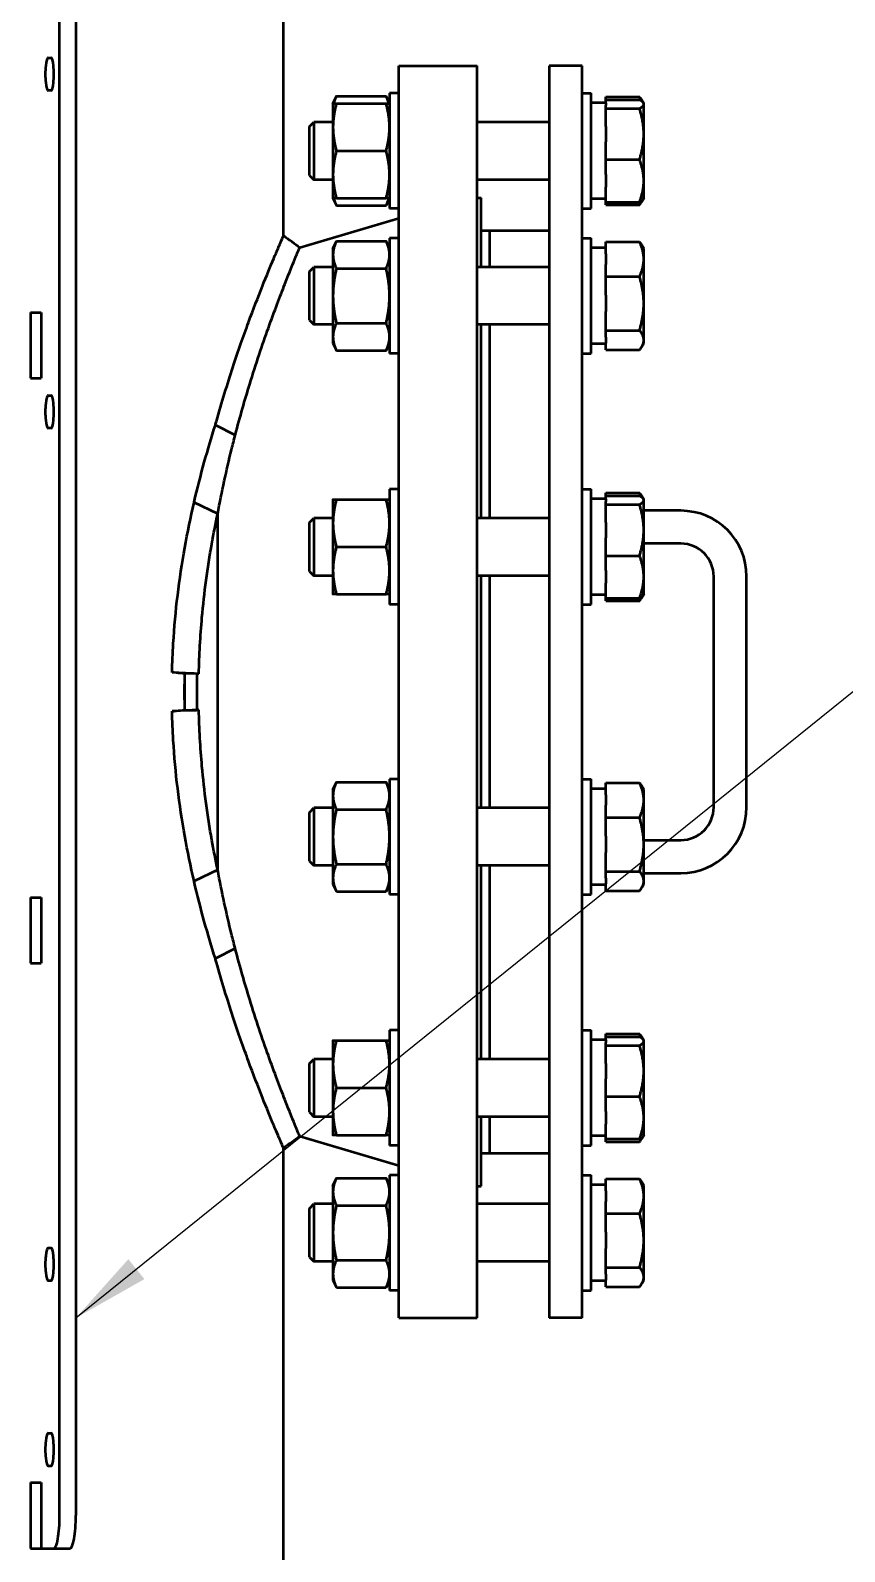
# Model space of a CAD drawing. Header units: inches. Extents: x 15 to 402, y 6 to 258.
# Drawn here: x 92.88 to 105.24, y 85.32 to 108.4 of the extents above; entities that cross this region are included whole.
import ezdxf

# ---------------------------------------------------------------- set-up
doc = ezdxf.new("R2010")
doc.units = ezdxf.units.IN
doc.header["$LTSCALE"] = 12
doc.header["$MEASUREMENT"] = 0
doc.layers.add('Symbol (ANSI)', color=7, linetype='Continuous', lineweight=25)
doc.layers.add('Visible (ANSI)', color=7, linetype='Continuous', lineweight=50)
doc.styles.add('MEMCOR Medium', font='arial.ttf')
doc.dimstyles.new('Default (ANSI)$7', dxfattribs={"dimscale": 12, "dimtxt": 0.15, "dimasz": 0.098425, "dimexe": 0.125, "dimexo": 0.0625, "dimgap": 0.031496, "dimtad": 0, "dimtih": 1, "dimtoh": 1, "dimdec": 4, "dimrnd": 1e-08, "dimzin": 3, "dimdsep": 46, "dimlunit": 5, "dimtxsty": 'MEMCOR Medium', "dimcen": 0.09, "dimdle": 0.393701, "dimclrd": 256, "dimclre": 256, "dimclrt": 256, "dimadec": 0, "dimazin": 1, "dimtfac": 0.8, "dimtofl": 0, "dimtmove": 0, "dimatfit": 3, "dimfxl": 1, "dimfrac": 1, "dimtolj": 1, "dimtzin": 4, "dimlwd": -1, "dimlwe": -1, "dimarcsym": 0})

msp = doc.modelspace()

# ---------------------------------------------------------------- linework, layer by layer
at = {"layer": 'Visible (ANSI)'}
for p, q in [((96.72172, 105.28892), (96.72172, 117.12034)), ((93.32027, 85.86465), (93.32027, 114.61465)), ((93.56647, 114.61465), (93.56647, 85.86465)), ((93.14662, 107.98965), (93.19003, 107.98965)), ((98.47172, 88.86465), (98.47172, 107.86465)), ((98.47172, 107.86465), (99.66172, 107.86465)), ((99.66172, 88.86465), (99.66172, 107.86465)), ((100.75422, 107.86465), (100.75422, 88.86465)), ((101.25422, 107.86465), (100.75422, 107.86465)), ((101.25422, 88.86465), (101.25422, 107.86465)), ((93.19003, 107.48965), (93.14662, 107.48965)), ((97.47209, 107.29402), (97.52396, 107.40525)), ((97.52396, 107.40525), (98.27923, 107.40525)), ((98.33109, 107.29402), (98.27923, 107.40525)), ((98.33109, 107.45002), (98.33109, 105.70002)), ((98.47172, 107.45002), (98.33109, 107.45002)), ((101.25422, 107.45002), (101.39484, 107.45002)), ((101.39484, 105.70002), (101.39484, 107.45002)), ((101.61384, 107.35104), (101.61384, 107.3942)), ((101.61384, 107.3942), (102.12777, 107.3942)), ((97.47209, 107.29402), (97.47209, 106.93452)), ((97.52396, 107.29402), (98.27923, 107.29402)), ((101.61384, 107.30452), (101.39484, 107.30452)), ((101.61384, 107.30452), (101.61384, 107.35104)), ((101.61384, 107.35104), (102.12777, 107.35104)), ((101.61384, 107.30452), (101.61384, 107.26443)), ((101.61384, 107.21787), (101.61384, 107.26443)), ((101.61384, 106.94652), (101.61384, 107.21787)), ((101.61384, 107.21787), (102.12777, 107.21787)), ((102.18652, 107.3032), (102.16314, 107.34371)), ((102.19197, 107.29377), (102.18652, 107.3032)), ((102.19197, 107.28445), (102.19197, 107.29377)), ((102.19197, 106.82985), (102.19197, 107.28445)), ((97.11384, 106.94637), (97.18, 107.01252)), ((97.11384, 106.20367), (97.11384, 106.94637)), ((97.18, 107.01252), (97.18, 106.13752)), ((97.47209, 107.01252), (97.18, 107.01252)), ((97.47209, 106.93452), (97.47209, 106.21552)), ((100.75422, 107.01252), (99.66172, 107.01252)), ((101.61384, 106.94652), (101.61384, 106.71319)), ((101.61384, 106.44184), (101.61384, 106.71319)), ((102.19197, 106.12042), (102.19197, 106.82985)), ((97.52396, 106.57502), (98.27923, 106.57502)), ((101.61384, 106.21706), (101.61384, 106.44184)), ((101.61384, 106.44184), (102.12777, 106.44184)), ((97.11384, 106.20367), (97.18, 106.13752)), ((97.47209, 106.21552), (97.47209, 105.85602)), ((101.61384, 106.21706), (101.61384, 106.02377)), ((97.47209, 106.13752), (97.18, 106.13752)), ((100.75422, 106.13752), (99.66172, 106.13752)), ((101.61384, 105.79899), (101.61384, 106.02377)), ((102.19197, 105.85627), (102.19197, 106.12042)), ((97.47209, 105.85602), (97.52396, 105.74479)), ((97.52396, 105.85602), (98.27923, 105.85602)), ((97.52396, 105.74479), (98.27923, 105.74479)), ((98.33109, 105.85602), (98.27923, 105.74479)), ((99.66172, 105.86465), (99.72422, 105.86465)), ((99.72422, 104.81256), (99.72422, 105.86465)), ((101.61384, 105.84552), (101.39484, 105.84552)), ((101.61384, 105.75583), (101.61384, 105.79899)), ((101.61384, 105.79899), (102.12777, 105.79899)), ((101.61384, 105.75583), (102.12777, 105.75583)), ((102.18652, 105.84683), (102.16314, 105.80633)), ((102.19197, 105.85627), (102.18652, 105.84683)), ((96.96787, 105.10896), (98.47172, 105.55465)), ((98.47172, 105.70002), (98.33109, 105.70002)), ((101.25422, 105.70002), (101.39484, 105.70002)), ((99.72422, 105.36465), (99.85422, 105.36465)), ((99.85422, 104.81256), (99.85422, 105.36465)), ((99.85422, 104.81256), (99.85422, 105.36465)), ((99.85422, 105.36465), (100.75422, 105.36465)), ((97.47209, 105.09406), (97.52396, 105.20529)), ((97.47209, 105.09406), (97.47209, 104.99773)), ((97.52396, 105.20529), (98.27923, 105.20529)), ((98.33109, 105.09406), (98.27923, 105.20529)), ((98.33109, 105.25006), (98.33109, 103.50006)), ((98.47172, 105.25006), (98.33109, 105.25006)), ((101.25422, 105.25006), (101.39484, 105.25006)), ((101.39484, 103.50006), (101.39484, 105.25006)), ((101.61384, 105.10456), (101.39484, 105.10456)), ((101.61384, 105.0107), (101.61384, 105.19424)), ((101.61384, 105.19424), (102.12777, 105.19424)), ((102.19197, 105.09381), (102.16314, 105.14374)), ((102.19197, 104.93178), (102.19197, 105.09381)), ((97.47209, 104.99773), (97.47209, 104.37506)), ((101.61384, 105.0107), (101.61384, 104.85286)), ((101.61384, 104.66932), (101.61384, 104.85286)), ((102.19197, 104.25972), (102.19197, 104.93178)), ((97.11384, 104.74641), (97.18, 104.81256)), ((97.11384, 104.00371), (97.11384, 104.74641)), ((97.18, 104.81256), (97.18, 103.93756)), ((97.47209, 104.81256), (97.18, 104.81256)), ((97.52396, 104.79017), (98.27923, 104.79017)), ((100.75422, 104.81256), (99.66172, 104.81256)), ((101.61384, 104.38288), (101.61384, 104.66932)), ((101.61384, 104.66932), (102.12777, 104.66932)), ((97.47209, 104.37506), (97.47209, 103.75238)), ((101.61384, 104.38288), (101.61384, 104.13656)), ((92.8772, 104.12465), (93.03887, 104.12465)), ((92.8772, 104.12465), (92.8772, 103.12465)), ((93.03887, 104.12465), (93.03887, 103.12465)), ((101.61384, 103.85013), (101.61384, 104.13656)), ((102.19197, 103.703), (102.19197, 104.25972)), ((97.11384, 104.00371), (97.18, 103.93756)), ((97.47209, 103.93756), (97.18, 103.93756)), ((97.52396, 103.95994), (98.27923, 103.95994)), ((100.75422, 103.93756), (99.66172, 103.93756)), ((99.72422, 101.00211), (99.72422, 103.93756)), ((99.85422, 101.00211), (99.85422, 103.93756)), ((99.85422, 101.00211), (99.85422, 103.93756)), ((97.47209, 103.75238), (97.47209, 103.65606)), ((101.61384, 103.74724), (101.61384, 103.85013)), ((101.61384, 103.85013), (102.12777, 103.85013)), ((101.61384, 103.74724), (101.61384, 103.65876)), ((102.19197, 103.65631), (102.19197, 103.703)), ((97.47209, 103.65606), (97.52396, 103.54483)), ((97.52396, 103.54483), (98.27923, 103.54483)), ((98.33109, 103.65606), (98.27923, 103.54483)), ((98.47172, 103.50006), (98.33109, 103.50006)), ((101.25422, 103.50006), (101.39484, 103.50006)), ((101.61384, 103.64556), (101.39484, 103.64556)), ((101.61384, 103.55587), (101.61384, 103.65876)), ((101.61384, 103.55587), (102.12777, 103.55587)), ((102.19197, 103.65631), (102.16314, 103.60637)), ((92.8772, 103.12465), (93.03887, 103.12465)), ((93.14662, 102.86465), (93.19003, 102.86465)), ((93.19003, 102.36465), (93.14662, 102.36465)), ((95.98824, 102.26223), (95.68654, 102.4137)), ((98.33109, 101.43961), (98.33109, 99.68961)), ((98.47172, 101.43961), (98.33109, 101.43961)), ((101.25422, 101.43961), (101.39484, 101.43961)), ((101.39484, 99.68961), (101.39484, 101.43961)), ((101.61384, 101.34064), (101.61384, 101.3838)), ((101.61384, 101.3838), (102.12777, 101.3838)), ((95.72172, 101.0684), (95.36223, 101.23739)), ((97.47209, 101.28361), (97.47209, 100.92411)), ((97.52396, 101.28361), (98.27923, 101.28361)), ((101.61384, 101.29411), (101.39484, 101.29411)), ((101.61384, 101.29411), (101.61384, 101.34064)), ((101.61384, 101.34064), (102.12777, 101.34064)), ((101.61384, 101.29411), (101.61384, 101.25402)), ((101.61384, 101.20746), (101.61384, 101.25402)), ((101.61384, 100.93611), (101.61384, 101.20746)), ((101.61384, 101.20746), (102.12777, 101.20746)), ((102.18652, 101.2928), (102.16314, 101.3333)), ((102.19197, 101.28336), (102.18652, 101.2928)), ((102.19197, 101.27405), (102.19197, 101.28336)), ((102.19197, 100.81945), (102.19197, 101.27405)), ((95.72172, 95.6609), (95.72172, 101.0684)), ((97.11384, 100.93596), (97.18, 101.00211)), ((97.11384, 100.19326), (97.11384, 100.93596)), ((97.18, 101.00211), (97.18, 100.12711)), ((97.47209, 101.00211), (97.18, 101.00211)), ((97.47209, 100.92411), (97.47209, 100.20511)), ((100.75422, 101.00211), (99.66172, 101.00211)), ((101.61384, 100.93611), (101.61384, 100.70278)), ((102.75422, 101.11465), (102.19197, 101.11465)), ((101.61384, 100.43143), (101.61384, 100.70278)), ((102.19197, 100.11001), (102.19197, 100.81945)), ((97.52396, 100.56461), (98.27923, 100.56461)), ((101.61384, 100.20666), (101.61384, 100.43143)), ((101.61384, 100.43143), (102.12777, 100.43143)), ((102.75422, 100.61465), (102.19197, 100.61465)), ((97.47209, 100.20511), (97.47209, 99.84561)), ((101.61384, 100.20666), (101.61384, 100.01336)), ((97.11384, 100.19326), (97.18, 100.12711)), ((97.47209, 100.12711), (97.18, 100.12711)), ((100.75422, 100.12711), (99.66172, 100.12711)), ((99.72422, 96.60219), (99.72422, 100.12711)), ((99.85422, 96.60219), (99.85422, 100.12711)), ((99.85422, 96.60219), (99.85422, 100.12711)), ((101.61384, 99.78859), (101.61384, 100.01336)), ((102.19197, 99.84586), (102.19197, 100.11001)), ((103.25422, 96.61465), (103.25422, 100.11465)), ((103.75422, 96.61465), (103.75422, 100.11465)), ((97.52396, 99.84561), (98.27923, 99.84561)), ((101.61384, 99.83511), (101.39484, 99.83511)), ((101.61384, 99.74542), (101.61384, 99.78859)), ((101.61384, 99.78859), (102.12777, 99.78859)), ((101.61384, 99.74542), (102.12777, 99.74542)), ((102.18652, 99.83642), (102.16314, 99.79592)), ((102.19197, 99.84586), (102.18652, 99.83642)), ((98.47172, 99.68961), (98.33109, 99.68961)), ((101.25422, 99.68961), (101.39484, 99.68961)), ((95.43478, 98.6394), (95.02822, 98.65945)), ((95.22172, 98.09943), (95.22172, 98.62986)), ((95.40922, 98.08931), (95.40922, 98.63999)), ((95.43478, 98.0899), (95.02822, 98.06984)), ((97.47209, 96.88369), (97.52396, 96.99492)), ((97.52396, 96.99492), (98.27923, 96.99492)), ((98.33109, 96.88369), (98.27923, 96.99492)), ((98.33109, 97.03969), (98.33109, 95.28969)), ((98.47172, 97.03969), (98.33109, 97.03969)), ((101.25422, 97.03969), (101.39484, 97.03969)), ((101.39484, 95.28969), (101.39484, 97.03969)), ((101.61384, 96.80033), (101.61384, 96.98387)), ((101.61384, 96.98387), (102.12777, 96.98387)), ((97.47209, 96.88369), (97.47209, 96.78736)), ((97.47209, 96.78736), (97.47209, 96.16469)), ((101.61384, 96.89419), (101.39484, 96.89419)), ((101.61384, 96.80033), (101.61384, 96.64249)), ((102.19197, 96.88344), (102.16314, 96.93337)), ((102.19197, 96.72141), (102.19197, 96.88344)), ((97.11384, 96.53604), (97.18, 96.60219)), ((97.11384, 95.79334), (97.11384, 96.53604)), ((97.18, 96.60219), (97.18, 95.72719)), ((97.47209, 96.60219), (97.18, 96.60219)), ((97.52396, 96.5798), (98.27923, 96.5798)), ((100.75422, 96.60219), (99.66172, 96.60219)), ((101.61384, 96.45895), (101.61384, 96.64249)), ((102.19197, 96.04935), (102.19197, 96.72141)), ((101.61384, 96.17251), (101.61384, 96.45895)), ((101.61384, 96.45895), (102.12777, 96.45895)), ((97.47209, 96.16469), (97.47209, 95.54201)), ((101.61384, 96.17251), (101.61384, 95.92619)), ((102.19197, 96.11465), (102.75422, 96.11465)), ((102.19197, 95.49263), (102.19197, 96.04935)), ((101.61384, 95.63976), (101.61384, 95.92619)), ((95.72172, 95.6609), (95.36223, 95.49191)), ((97.11384, 95.79334), (97.18, 95.72719)), ((97.47209, 95.72719), (97.18, 95.72719)), ((97.52396, 95.74957), (98.27923, 95.74957)), ((100.75422, 95.72719), (99.66172, 95.72719)), ((99.72422, 92.79174), (99.72422, 95.72719)), ((99.85422, 92.79174), (99.85422, 95.72719)), ((99.85422, 92.79174), (99.85422, 95.72719)), ((101.61384, 95.53687), (101.61384, 95.63976)), ((101.61384, 95.63976), (102.12777, 95.63976)), ((102.19197, 95.61465), (102.75422, 95.61465)), ((97.47209, 95.54201), (97.47209, 95.44569)), ((97.47209, 95.44569), (97.52396, 95.33446)), ((98.33109, 95.44569), (98.27923, 95.33446)), ((101.61384, 95.43519), (101.39484, 95.43519)), ((101.61384, 95.53687), (101.61384, 95.44839)), ((101.61384, 95.3455), (101.61384, 95.44839)), ((102.19197, 95.44594), (102.16314, 95.396)), ((102.19197, 95.44594), (102.19197, 95.49263)), ((92.8772, 95.24465), (93.03887, 95.24465)), ((92.8772, 95.24465), (92.8772, 94.24465)), ((93.03887, 95.24465), (93.03887, 94.24465)), ((97.52396, 95.33446), (98.27923, 95.33446)), ((98.47172, 95.28969), (98.33109, 95.28969)), ((101.25422, 95.28969), (101.39484, 95.28969)), ((101.61384, 95.3455), (102.12777, 95.3455)), ((95.98824, 94.46707), (95.68654, 94.3156)), ((92.8772, 94.24465), (93.03887, 94.24465)), ((97.47209, 93.07324), (97.47209, 92.71374)), ((97.52396, 93.07324), (98.27923, 93.07324)), ((98.33109, 93.22924), (98.33109, 91.47924)), ((98.47172, 93.22924), (98.33109, 93.22924)), ((101.25422, 93.22924), (101.39484, 93.22924)), ((101.39484, 91.47924), (101.39484, 93.22924)), ((101.61384, 93.08374), (101.39484, 93.08374)), ((101.61384, 93.13027), (101.61384, 93.17343)), ((101.61384, 93.17343), (102.12777, 93.17343)), ((101.61384, 93.08374), (101.61384, 93.13027)), ((101.61384, 93.13027), (102.12777, 93.13027)), ((101.61384, 93.08374), (101.61384, 93.04366)), ((101.61384, 92.99709), (101.61384, 93.04366)), ((102.18652, 93.08243), (102.16314, 93.12293)), ((102.19197, 93.07299), (102.18652, 93.08243)), ((102.19197, 93.06368), (102.19197, 93.07299)), ((102.19197, 92.60908), (102.19197, 93.06368)), ((101.61384, 92.72575), (101.61384, 92.99709)), ((101.61384, 92.99709), (102.12777, 92.99709)), ((97.11384, 92.72559), (97.18, 92.79174)), ((97.11384, 91.98289), (97.11384, 92.72559)), ((97.18, 92.79174), (97.18, 91.91674)), ((97.47209, 92.79174), (97.18, 92.79174)), ((97.47209, 92.71374), (97.47209, 91.99474)), ((100.75422, 92.79174), (99.66172, 92.79174)), ((101.61384, 92.72575), (101.61384, 92.49241)), ((102.19197, 91.89964), (102.19197, 92.60908)), ((97.52396, 92.35424), (98.27923, 92.35424)), ((101.61384, 92.22106), (101.61384, 92.49241)), ((101.61384, 91.99629), (101.61384, 92.22106)), ((101.61384, 92.22106), (102.12777, 92.22106)), ((97.11384, 91.98289), (97.18, 91.91674)), ((97.47209, 91.91674), (97.18, 91.91674)), ((97.47209, 91.99474), (97.47209, 91.63524)), ((100.75422, 91.91674), (99.66172, 91.91674)), ((99.72422, 90.86465), (99.72422, 91.91674)), ((99.85422, 91.36465), (99.85422, 91.91674)), ((99.85422, 91.36465), (99.85422, 91.91674)), ((101.61384, 91.99629), (101.61384, 91.80299)), ((102.19197, 91.63549), (102.19197, 91.89964)), ((101.61384, 91.57822), (101.61384, 91.80299)), ((96.72172, 68.10534), (96.72172, 91.44038)), ((96.96787, 91.62034), (98.47172, 91.17465)), ((97.52396, 91.63524), (98.27923, 91.63524)), ((98.47172, 91.47924), (98.33109, 91.47924)), ((101.25422, 91.47924), (101.39484, 91.47924)), ((101.61384, 91.62474), (101.39484, 91.62474)), ((101.61384, 91.53505), (101.61384, 91.57822)), ((101.61384, 91.57822), (102.12777, 91.57822)), ((101.61384, 91.53505), (102.12777, 91.53505)), ((102.18652, 91.62605), (102.16314, 91.58555)), ((102.19197, 91.63549), (102.18652, 91.62605)), ((99.72422, 91.36465), (99.85422, 91.36465)), ((99.85422, 91.36465), (100.75422, 91.36465)), ((97.47209, 90.87328), (97.52396, 90.98451)), ((97.52396, 90.98451), (98.27923, 90.98451)), ((98.33109, 90.87328), (98.27923, 90.98451)), ((98.33109, 91.02928), (98.33109, 89.27928)), ((98.47172, 91.02928), (98.33109, 91.02928)), ((101.25422, 91.02928), (101.39484, 91.02928)), ((101.39484, 89.27928), (101.39484, 91.02928)), ((101.61384, 90.78992), (101.61384, 90.97347)), ((101.61384, 90.97347), (102.12777, 90.97347)), ((97.47209, 90.87328), (97.47209, 90.77695)), ((97.47209, 90.77695), (97.47209, 90.15428)), ((99.66172, 90.86465), (99.72422, 90.86465)), ((101.61384, 90.88378), (101.5501, 90.88378)), ((101.61384, 90.78992), (101.61384, 90.63208)), ((102.19197, 90.87303), (102.16314, 90.92297)), ((102.19197, 90.711), (102.19197, 90.87303)), ((97.11384, 90.52563), (97.18, 90.59178)), ((97.11384, 89.78293), (97.11384, 90.52563)), ((97.18, 90.59178), (97.18, 89.71678)), ((97.47209, 90.59178), (97.18, 90.59178)), ((97.52396, 90.56939), (98.27923, 90.56939)), ((100.75422, 90.59178), (99.66172, 90.59178)), ((101.61384, 90.44854), (101.61384, 90.63208)), ((102.19197, 90.03894), (102.19197, 90.711)), ((101.61384, 90.1621), (101.61384, 90.44854)), ((101.61384, 90.44854), (102.12777, 90.44854)), ((97.47209, 90.15428), (97.47209, 89.53161)), ((101.61384, 90.1621), (101.61384, 89.91579)), ((93.14662, 89.92715), (93.19003, 89.92715)), ((101.61384, 89.62935), (101.61384, 89.91579)), ((102.19197, 89.48222), (102.19197, 90.03894)), ((97.11384, 89.78293), (97.18, 89.71678)), ((97.47209, 89.71678), (97.18, 89.71678)), ((97.52396, 89.73916), (98.27923, 89.73916)), ((100.75422, 89.71678), (99.66172, 89.71678)), ((101.61384, 89.52646), (101.61384, 89.62935)), ((101.61384, 89.62935), (102.12777, 89.62935)), ((93.19003, 89.42715), (93.14662, 89.42715)), ((97.47209, 89.53161), (97.47209, 89.43528)), ((97.47209, 89.43528), (97.52396, 89.32405)), ((98.33109, 89.43528), (98.27923, 89.32405)), ((101.61384, 89.42478), (101.39484, 89.42478)), ((101.61384, 89.52646), (101.61384, 89.43798)), ((101.61384, 89.33509), (101.61384, 89.43798)), ((102.19197, 89.43553), (102.16314, 89.38559)), ((102.19197, 89.43553), (102.19197, 89.48222)), ((97.52396, 89.32405), (98.27923, 89.32405)), ((98.47172, 89.27928), (98.33109, 89.27928)), ((101.25422, 89.27928), (101.39484, 89.27928)), ((101.61384, 89.33509), (102.12777, 89.33509)), ((98.47172, 88.86465), (99.66172, 88.86465)), ((101.25422, 88.86465), (100.75422, 88.86465)), ((93.14662, 87.11465), (93.19003, 87.11465)), ((93.19003, 86.61465), (93.14662, 86.61465)), ((92.8772, 86.36465), (93.03887, 86.36465)), ((92.8772, 86.36465), (92.8772, 85.36465)), ((93.03887, 86.36465), (93.03887, 85.36465)), ((92.8772, 85.36465), (93.03887, 85.36465)), ((93.03887, 85.36465), (93.23344, 85.36465)), ((93.23344, 85.36465), (93.47964, 85.36465))]:
    msp.add_line(p, q, dxfattribs=at)
for centre, radius, start, end in [((102.75422, 100.11465), 1, 0, 90), ((102.75422, 100.11465), 0.5, 0, 90), ((102.75422, 96.61465), 1, 270, 0), ((102.75422, 96.61465), 0.5, 270, 0)]:
    msp.add_arc(centre, radius, start, end, dxfattribs=at)
for centre, major_axis, ratio, start_param, end_param in [((93.14662, 107.73965), (0, -0.25), 0.17364818, 3.14159265, 6.28318531), ((93.19003, 107.73965), (0, 0.25), 0.17364818, 3.14159265, 6.28318531), ((93.14662, 102.61465), (0, -0.25), 0.17364818, 3.14159265, 6.28318531), ((93.19003, 102.61465), (0, 0.25), 0.17364818, 3.14159265, 6.28318531), ((82.97146, 98.64578), (-13.75025, 0.31782), 0.04411769, 3.62418866, 3.64416187), ((95.15785, 98.36465), (276.61509, -6.3688), 0.00101577, 1.56981857, 1.57081971), ((82.97146, 98.08352), (13.75025, 0.31782), 0.04411769, 5.78061609, 5.8005893), ((95.15785, 98.36465), (-276.61509, -6.3688), 0.00101577, 1.57077294, 1.57177409), ((101.5501, 90.15428), (-4.1372, 0), 0.17632698, 4.71238898, 4.7499235), ((93.14662, 89.67715), (0, -0.25), 0.17364818, 3.14159265, 6.28318531), ((93.19003, 89.67715), (0, 0.25), 0.17364818, 3.14159265, 6.28318531), ((93.14662, 86.86465), (0, -0.25), 0.17364818, 3.14159265, 6.28318531), ((93.19003, 86.86465), (0, 0.25), 0.17364818, 3.14159265, 6.28318531), ((93.23344, 85.86465), (0, -0.5), 0.17364818, 0, 1.57079633), ((93.47964, 85.86465), (0, -0.5), 0.17364818, 0, 1.57079633)]:
    msp.add_ellipse(centre, major_axis=major_axis, ratio=ratio, start_param=start_param, end_param=end_param, dxfattribs=at)
for points, weights in [([(97.52396, 107.40525), (97.49661, 107.3466), (97.48392, 107.29402)], [1, 1.01965956375, 1.01895290532]), ([(98.31927, 107.29402), (98.30657, 107.3466), (98.27923, 107.40525)], [1.01895290532, 1.01965956375, 1]), ([(102.15187, 107.33637), (102.14131, 107.36454), (102.12777, 107.3942)], [1.02041412802, 1.01682794065, 1.01001874936]), ([(102.12777, 107.3942), (102.14912, 107.36799), (102.16314, 107.34371)], [1.01001874936, 1.02079631483, 1.02349946463]), ([(97.47209, 107.29402), (97.47209, 107.29402), (97.52396, 107.29402)], [1, 1.0379548493, 1]), ([(97.52396, 107.29402), (97.47209, 107.10136), (97.47209, 106.93452)], [1, 1.0379548493, 1]), ([(98.33109, 106.93452), (98.33109, 107.10136), (98.27923, 107.29402)], [1, 1.0379548493, 1]), ([(98.27923, 107.29402), (98.33109, 107.29402), (98.33109, 107.29402)], [1, 1.0379548493, 1]), ([(102.19197, 107.28445), (102.19197, 107.31536), (102.12777, 107.35104)], [1, 1.04314139574, 1.01001874936]), ([(102.12777, 107.21787), (102.19197, 107.25355), (102.19197, 107.28445)], [1.01001874936, 1.04314139574, 1]), ([(102.19197, 106.82985), (102.19197, 107.00993), (102.12777, 107.21787)], [1, 1.04314139574, 1.01001874936]), ([(97.47209, 106.93452), (97.47209, 106.76767), (97.52396, 106.57502)], [1, 1.0379548493, 1]), ([(98.27923, 106.57502), (98.33109, 106.76767), (98.33109, 106.93452)], [1, 1.0379548493, 1]), ([(102.12777, 106.44184), (102.19197, 106.64978), (102.19197, 106.82985)], [1.01001874936, 1.04314139574, 1]), ([(97.52396, 106.57502), (97.47209, 106.38236), (97.47209, 106.21552)], [1, 1.0379548493, 1]), ([(98.33109, 106.21552), (98.33109, 106.38236), (98.27923, 106.57502)], [1, 1.0379548493, 1]), ([(102.19197, 106.12042), (102.19197, 106.26959), (102.12777, 106.44184)], [1, 1.04314139574, 1.01001874936]), ([(97.47209, 106.21552), (97.47209, 106.04867), (97.52396, 105.85602)], [1, 1.0379548493, 1]), ([(98.27923, 105.85602), (98.33109, 106.04867), (98.33109, 106.21552)], [1, 1.0379548493, 1]), ([(102.12777, 105.79899), (102.19197, 105.97124), (102.19197, 106.12042)], [1.01001874936, 1.04314139574, 1]), ([(97.52396, 105.85602), (97.47209, 105.85602), (97.47209, 105.85602)], [1, 1.0379548493, 1]), ([(97.48392, 105.85602), (97.49661, 105.80344), (97.52396, 105.74479)], [1.01895290532, 1.01965956375, 1]), ([(98.27923, 105.74479), (98.30657, 105.80344), (98.31927, 105.85602)], [1, 1.01965956375, 1.01895290532]), ([(98.33109, 105.85602), (98.33109, 105.85602), (98.27923, 105.85602)], [1, 1.0379548493, 1]), ([(102.18652, 105.84683), (102.17361, 105.82448), (102.12777, 105.79899)], [1.01871564071, 1.03345080387, 1.01001874936]), ([(102.12777, 105.75583), (102.16162, 105.79741), (102.17733, 105.83468)], [1.01001874936, 1.02721658286, 1.02385469408]), ([(97.52396, 105.20529), (97.47209, 105.09406), (97.47209, 104.99773)], [1, 1.0379548493, 1]), ([(98.33109, 104.99773), (98.33109, 105.09406), (98.27923, 105.20529)], [1, 1.0379548493, 1]), ([(102.19197, 104.93178), (102.19197, 105.05359), (102.12777, 105.19424)], [1, 1.04314139574, 1.01001874936]), ([(102.12777, 105.19424), (102.14912, 105.16803), (102.16314, 105.14374)], [1.01001874936, 1.02079631483, 1.02349946463]), ([(97.47209, 104.99773), (97.47209, 104.9014), (97.52396, 104.79017)], [1, 1.0379548493, 1]), ([(98.27923, 104.79017), (98.33109, 104.9014), (98.33109, 104.99773)], [1, 1.0379548493, 1]), ([(102.12777, 104.66932), (102.19197, 104.80997), (102.19197, 104.93178)], [1.01001874936, 1.04314139574, 1]), ([(97.52396, 104.79017), (97.47209, 104.56771), (97.47209, 104.37506)], [1, 1.0379548493, 1]), ([(98.33109, 104.37506), (98.33109, 104.56771), (98.27923, 104.79017)], [1, 1.0379548493, 1]), ([(102.19197, 104.25972), (102.19197, 104.44981), (102.12777, 104.66932)], [1, 1.04314139574, 1.01001874936]), ([(97.47209, 104.37506), (97.47209, 104.1824), (97.52396, 103.95994)], [1, 1.0379548493, 1]), ([(98.27923, 103.95994), (98.33109, 104.1824), (98.33109, 104.37506)], [1, 1.0379548493, 1]), ([(102.12777, 103.85013), (102.19197, 104.06963), (102.19197, 104.25972)], [1.01001874936, 1.04314139574, 1]), ([(97.52396, 103.95994), (97.47209, 103.84871), (97.47209, 103.75238)], [1, 1.0379548493, 1]), ([(98.33109, 103.75238), (98.33109, 103.84871), (98.27923, 103.95994)], [1, 1.0379548493, 1]), ([(97.47209, 103.75238), (97.47209, 103.65606), (97.52396, 103.54483)], [1, 1.0379548493, 1]), ([(98.27923, 103.54483), (98.33109, 103.65606), (98.33109, 103.75238)], [1, 1.0379548493, 1]), ([(102.19197, 103.703), (102.19197, 103.77128), (102.12777, 103.85013)], [1, 1.04314139574, 1.01001874936]), ([(102.12777, 103.55587), (102.19197, 103.63472), (102.19197, 103.703)], [1.01001874936, 1.04314139574, 1]), ([(102.12777, 101.3838), (102.14912, 101.35758), (102.16314, 101.3333)], [1.01001874936, 1.02079631483, 1.02349946463]), ([(102.15187, 101.32596), (102.14131, 101.35413), (102.12777, 101.3838)], [1.02041412802, 1.01682794065, 1.01001874936]), ([(97.47209, 101.28361), (97.47209, 101.28361), (97.52396, 101.28361)], [1, 1.0379548493, 1]), ([(97.52396, 101.28361), (97.47209, 101.09096), (97.47209, 100.92411)], [1, 1.0379548493, 1]), ([(98.33109, 100.92411), (98.33109, 101.09096), (98.27923, 101.28361)], [1, 1.0379548493, 1]), ([(98.27923, 101.28361), (98.33109, 101.28361), (98.33109, 101.28361)], [1, 1.0379548493, 1]), ([(102.19197, 101.27405), (102.19197, 101.30495), (102.12777, 101.34064)], [1, 1.04314139574, 1.01001874936]), ([(102.12777, 101.20746), (102.19197, 101.24314), (102.19197, 101.27405)], [1.01001874936, 1.04314139574, 1]), ([(102.19197, 100.81945), (102.19197, 100.99952), (102.12777, 101.20746)], [1, 1.04314139574, 1.01001874936]), ([(97.47209, 100.92411), (97.47209, 100.75727), (97.52396, 100.56461)], [1, 1.0379548493, 1]), ([(98.27923, 100.56461), (98.33109, 100.75727), (98.33109, 100.92411)], [1, 1.0379548493, 1]), ([(102.12777, 100.43143), (102.19197, 100.63937), (102.19197, 100.81945)], [1.01001874936, 1.04314139574, 1]), ([(97.52396, 100.56461), (97.47209, 100.37196), (97.47209, 100.20511)], [1, 1.0379548493, 1]), ([(98.33109, 100.20511), (98.33109, 100.37196), (98.27923, 100.56461)], [1, 1.0379548493, 1]), ([(102.19197, 100.11001), (102.19197, 100.25918), (102.12777, 100.43143)], [1, 1.04314139574, 1.01001874936]), ([(97.47209, 100.20511), (97.47209, 100.03827), (97.52396, 99.84561)], [1, 1.0379548493, 1]), ([(98.27923, 99.84561), (98.33109, 100.03827), (98.33109, 100.20511)], [1, 1.0379548493, 1]), ([(102.12777, 99.78859), (102.19197, 99.96084), (102.19197, 100.11001)], [1.01001874936, 1.04314139574, 1]), ([(97.52396, 99.84561), (97.47209, 99.84561), (97.47209, 99.84561)], [1, 1.0379548493, 1]), ([(98.33109, 99.84561), (98.33109, 99.84561), (98.27923, 99.84561)], [1, 1.0379548493, 1]), ([(102.18652, 99.83642), (102.17361, 99.81407), (102.12777, 99.78859)], [1.01871564071, 1.03345080387, 1.01001874936]), ([(102.12777, 99.74542), (102.16162, 99.787), (102.17733, 99.82427)], [1.01001874936, 1.02721658286, 1.02385469408]), ([(97.52396, 96.99492), (97.47209, 96.88369), (97.47209, 96.78736)], [1, 1.0379548493, 1]), ([(98.33109, 96.78736), (98.33109, 96.88369), (98.27923, 96.99492)], [1, 1.0379548493, 1]), ([(102.19197, 96.72141), (102.19197, 96.84322), (102.12777, 96.98387)], [1, 1.04314139574, 1.01001874936]), ([(102.12777, 96.98387), (102.14912, 96.95766), (102.16314, 96.93337)], [1.01001874936, 1.02079631483, 1.02349946463]), ([(97.47209, 96.78736), (97.47209, 96.69103), (97.52396, 96.5798)], [1, 1.0379548493, 1]), ([(98.27923, 96.5798), (98.33109, 96.69103), (98.33109, 96.78736)], [1, 1.0379548493, 1]), ([(97.52396, 96.5798), (97.47209, 96.35734), (97.47209, 96.16469)], [1, 1.0379548493, 1]), ([(98.33109, 96.16469), (98.33109, 96.35734), (98.27923, 96.5798)], [1, 1.0379548493, 1]), ([(102.12777, 96.45895), (102.19197, 96.5996), (102.19197, 96.72141)], [1.01001874936, 1.04314139574, 1]), ([(102.19197, 96.04935), (102.19197, 96.23945), (102.12777, 96.45895)], [1, 1.04314139574, 1.01001874936]), ([(97.47209, 96.16469), (97.47209, 95.97203), (97.52396, 95.74957)], [1, 1.0379548493, 1]), ([(98.27923, 95.74957), (98.33109, 95.97203), (98.33109, 96.16469)], [1, 1.0379548493, 1]), ([(102.12777, 95.63976), (102.19197, 95.85926), (102.19197, 96.04935)], [1.01001874936, 1.04314139574, 1]), ([(97.52396, 95.74957), (97.47209, 95.63834), (97.47209, 95.54201)], [1, 1.0379548493, 1]), ([(98.33109, 95.54201), (98.33109, 95.63834), (98.27923, 95.74957)], [1, 1.0379548493, 1]), ([(102.19197, 95.49263), (102.19197, 95.56091), (102.12777, 95.63976)], [1, 1.04314139574, 1.01001874936]), ([(97.47209, 95.54201), (97.47209, 95.44569), (97.52396, 95.33446)], [1, 1.0379548493, 1]), ([(98.27923, 95.33446), (98.33109, 95.44569), (98.33109, 95.54201)], [1, 1.0379548493, 1]), ([(102.12777, 95.3455), (102.19197, 95.42435), (102.19197, 95.49263)], [1.01001874936, 1.04314139574, 1]), ([(97.47209, 93.07324), (97.47209, 93.07324), (97.52396, 93.07324)], [1, 1.0379548493, 1]), ([(97.52396, 93.07324), (97.47209, 92.88059), (97.47209, 92.71374)], [1, 1.0379548493, 1]), ([(98.33109, 92.71374), (98.33109, 92.88059), (98.27923, 93.07324)], [1, 1.0379548493, 1]), ([(98.27923, 93.07324), (98.33109, 93.07324), (98.33109, 93.07324)], [1, 1.0379548493, 1]), ([(102.12777, 93.17343), (102.14912, 93.14721), (102.16314, 93.12293)], [1.01001874936, 1.02079631483, 1.02349946463]), ([(102.15187, 93.11559), (102.14131, 93.14376), (102.12777, 93.17343)], [1.02041412802, 1.01682794065, 1.01001874936]), ([(102.19197, 93.06368), (102.19197, 93.09458), (102.12777, 93.13027)], [1, 1.04314139574, 1.01001874936]), ([(102.12777, 92.99709), (102.19197, 93.03277), (102.19197, 93.06368)], [1.01001874936, 1.04314139574, 1]), ([(102.19197, 92.60908), (102.19197, 92.78915), (102.12777, 92.99709)], [1, 1.04314139574, 1.01001874936]), ([(97.47209, 92.71374), (97.47209, 92.5469), (97.52396, 92.35424)], [1, 1.0379548493, 1]), ([(98.27923, 92.35424), (98.33109, 92.5469), (98.33109, 92.71374)], [1, 1.0379548493, 1]), ([(102.12777, 92.22106), (102.19197, 92.429), (102.19197, 92.60908)], [1.01001874936, 1.04314139574, 1]), ([(97.52396, 92.35424), (97.47209, 92.16159), (97.47209, 91.99474)], [1, 1.0379548493, 1]), ([(98.33109, 91.99474), (98.33109, 92.16159), (98.27923, 92.35424)], [1, 1.0379548493, 1]), ([(102.19197, 91.89964), (102.19197, 92.04881), (102.12777, 92.22106)], [1, 1.04314139574, 1.01001874936]), ([(97.47209, 91.99474), (97.47209, 91.8279), (97.52396, 91.63524)], [1, 1.0379548493, 1]), ([(98.27923, 91.63524), (98.33109, 91.8279), (98.33109, 91.99474)], [1, 1.0379548493, 1]), ([(102.12777, 91.57822), (102.19197, 91.75047), (102.19197, 91.89964)], [1.01001874936, 1.04314139574, 1]), ([(97.52396, 91.63524), (97.47209, 91.63524), (97.47209, 91.63524)], [1, 1.0379548493, 1]), ([(98.33109, 91.63524), (98.33109, 91.63524), (98.27923, 91.63524)], [1, 1.0379548493, 1]), ([(102.18652, 91.62605), (102.17361, 91.6037), (102.12777, 91.57822)], [1.01871564071, 1.03345080387, 1.01001874936]), ([(102.12777, 91.53505), (102.16162, 91.57663), (102.17733, 91.6139)], [1.01001874936, 1.02721658286, 1.02385469408]), ([(97.52396, 90.98451), (97.47209, 90.87328), (97.47209, 90.77695)], [1, 1.0379548493, 1]), ([(98.33109, 90.77695), (98.33109, 90.87328), (98.27923, 90.98451)], [1, 1.0379548493, 1]), ([(102.12777, 90.97347), (102.14912, 90.94725), (102.16314, 90.92297)], [1.01001874936, 1.02079631483, 1.02349946463]), ([(102.19197, 90.711), (102.19197, 90.83281), (102.12777, 90.97347)], [1, 1.04314139574, 1.01001874936]), ([(97.47209, 90.77695), (97.47209, 90.68062), (97.52396, 90.56939)], [1, 1.0379548493, 1]), ([(98.27923, 90.56939), (98.33109, 90.68062), (98.33109, 90.77695)], [1, 1.0379548493, 1]), ([(97.52396, 90.56939), (97.47209, 90.34693), (97.47209, 90.15428)], [1, 1.0379548493, 1]), ([(98.33109, 90.15428), (98.33109, 90.34693), (98.27923, 90.56939)], [1, 1.0379548493, 1]), ([(102.12777, 90.44854), (102.19197, 90.58919), (102.19197, 90.711)], [1.01001874936, 1.04314139574, 1]), ([(102.19197, 90.03894), (102.19197, 90.22904), (102.12777, 90.44854)], [1, 1.04314139574, 1.01001874936]), ([(97.47209, 90.15428), (97.47209, 89.96162), (97.52396, 89.73916)], [1, 1.0379548493, 1]), ([(98.27923, 89.73916), (98.33109, 89.96162), (98.33109, 90.15428)], [1, 1.0379548493, 1]), ([(102.12777, 89.62935), (102.19197, 89.84885), (102.19197, 90.03894)], [1.01001874936, 1.04314139574, 1]), ([(97.52396, 89.73916), (97.47209, 89.62793), (97.47209, 89.53161)], [1, 1.0379548493, 1]), ([(98.33109, 89.53161), (98.33109, 89.62793), (98.27923, 89.73916)], [1, 1.0379548493, 1]), ([(102.19197, 89.48222), (102.19197, 89.55051), (102.12777, 89.62935)], [1, 1.04314139574, 1.01001874936]), ([(97.47209, 89.53161), (97.47209, 89.43528), (97.52396, 89.32405)], [1, 1.0379548493, 1]), ([(98.27923, 89.32405), (98.33109, 89.43528), (98.33109, 89.53161)], [1, 1.0379548493, 1]), ([(102.12777, 89.33509), (102.19197, 89.41394), (102.19197, 89.48222)], [1.01001874936, 1.04314139574, 1])]:
    msp.add_rational_spline(points, weights, degree=2, dxfattribs=at)
for points, knots in [([(95.68654, 102.4137), (95.69176, 102.43262), (95.697, 102.45147), (95.7837, 102.76177), (95.86866, 103.03719), (96.03468, 103.54166), (96.11566, 103.7707), (96.26228, 104.16875), (96.33413, 104.35479), (96.4654, 104.68435), (96.52475, 104.82787), (96.62194, 105.05894), (96.6598, 105.14664), (96.7097, 105.26164), (96.72172, 105.28892), (96.72172, 105.28892)], [4.96261517, 4.96261517, 4.96261517, 4.96261517, 5.12785726, 5.12785726, 7.6917859, 7.6917859, 10.25571453, 10.25571453, 12.75677031, 12.75677031, 15.2578261, 15.2578261, 17.75888188, 17.75888188, 20.25993767, 20.25993767, 20.25993767, 20.25993767]), ([(95.98824, 102.26223), (96.06059, 102.53933), (96.13533, 102.79826), (96.30188, 103.33921), (96.39938, 103.62852), (96.5832, 104.14376), (96.66935, 104.36974), (96.81338, 104.73627), (96.87128, 104.87717), (96.92923, 105.01696), (96.94381, 105.05174), (96.96313, 105.09774), (96.96787, 105.10896), (96.96787, 105.10896)], [10.08857326, 10.08857326, 10.08857326, 10.08857326, 12.57153958, 12.57153958, 15.76678457, 15.76678457, 18.96202957, 18.96202957, 22.15727456, 22.15727456, 23.75489706, 23.75489706, 25.35251956, 25.35251956, 25.35251956, 25.35251956]), ([(95.36223, 101.23739), (95.36255, 101.23878), (95.36287, 101.24016), (95.45995, 101.65831), (95.57154, 102.05257), (95.68654, 102.4137)], [-7.4191566, -7.4191566, -7.4191566, -7.4191566, -7.40772148, -7.40772148, -3.96524201, -3.96524201, -3.96524201, -3.96524201]), ([(95.72172, 101.0684), (95.78412, 101.40626), (95.85557, 101.73158), (95.94995, 102.11361), (95.96901, 102.18855), (95.98824, 102.26223)], [6.77763027, 6.77763027, 6.77763027, 6.77763027, 9.42865468, 9.42865468, 10.08857326, 10.08857326, 10.08857326, 10.08857326]), ([(95.02822, 98.65945), (95.03179, 98.80549), (95.03803, 98.95204), (95.06185, 99.34395), (95.08427, 99.58926), (95.14295, 100.07485), (95.17922, 100.31518), (95.26306, 100.78497), (95.31055, 101.01449), (95.36223, 101.23739)], [-14.06924572, -14.06924572, -14.06924572, -14.06924572, -12.9635126, -12.9635126, -11.11158223, -11.11158223, -9.25965185, -9.25965185, -7.4191566, -7.4191566, -7.4191566, -7.4191566]), ([(95.43478, 98.6394), (95.44111, 98.92143), (95.45704, 99.20831), (95.51706, 99.87326), (95.56859, 100.25049), (95.66046, 100.76778), (95.69019, 100.91973), (95.72172, 101.0684)], [11.94472004, 11.94472004, 11.94472004, 11.94472004, 14.06483067, 14.06483067, 16.87779681, 16.87779681, 18.07482009, 18.07482009, 18.07482009, 18.07482009]), ([(95.36223, 95.49191), (95.31055, 95.71481), (95.26306, 95.94433), (95.17922, 96.41412), (95.14295, 96.65445), (95.08427, 97.14004), (95.06185, 97.38535), (95.03803, 97.77726), (95.03179, 97.9238), (95.02822, 98.06984)], [-22.21172934, -22.21172934, -22.21172934, -22.21172934, -20.37123408, -20.37123408, -18.51930371, -18.51930371, -16.66737334, -16.66737334, -15.56164022, -15.56164022, -15.56164022, -15.56164022]), ([(95.72172, 95.6609), (95.69019, 95.80956), (95.66046, 95.96152), (95.56859, 96.47881), (95.51706, 96.85604), (95.45704, 97.52098), (95.44111, 97.80787), (95.43478, 98.0899)], [4.42890899, 4.42890899, 4.42890899, 4.42890899, 5.62593227, 5.62593227, 8.4388984, 8.4388984, 10.55900904, 10.55900904, 10.55900904, 10.55900904]), ([(95.98824, 94.46707), (95.96901, 94.54075), (95.94995, 94.61568), (95.85557, 94.99772), (95.78412, 95.32304), (95.72172, 95.6609)], [91.32150497, 91.32150497, 91.32150497, 91.32150497, 91.98142354, 91.98142354, 94.63244796, 94.63244796, 94.63244796, 94.63244796]), ([(95.68654, 94.3156), (95.57154, 94.67672), (95.45995, 95.07099), (95.36287, 95.48914), (95.36255, 95.49052), (95.36223, 95.49191)], [-25.66564392, -25.66564392, -25.66564392, -25.66564392, -22.22316445, -22.22316445, -22.21172934, -22.21172934, -22.21172934, -22.21172934]), ([(96.96787, 91.62034), (96.96787, 91.62034), (96.96313, 91.63155), (96.94381, 91.67756), (96.92923, 91.71234), (96.87128, 91.85212), (96.81338, 91.99302), (96.66935, 92.35956), (96.5832, 92.58553), (96.39938, 93.10078), (96.30188, 93.39009), (96.13533, 93.93104), (96.06059, 94.18997), (95.98824, 94.46707)], [76.05755867, 76.05755867, 76.05755867, 76.05755867, 77.65518116, 77.65518116, 79.25280366, 79.25280366, 82.44804866, 82.44804866, 85.64329365, 85.64329365, 88.83853865, 88.83853865, 91.32150497, 91.32150497, 91.32150497, 91.32150497]), ([(96.72172, 91.44038), (96.72172, 91.44038), (96.7097, 91.46766), (96.6598, 91.58266), (96.62194, 91.67035), (96.52475, 91.90143), (96.4654, 92.04494), (96.33413, 92.37451), (96.26228, 92.56055), (96.11566, 92.9586), (96.03468, 93.18763), (95.86866, 93.6921), (95.7837, 93.96753), (95.697, 94.27782), (95.69176, 94.29668), (95.68654, 94.3156)], [20.25993767, 20.25993767, 20.25993767, 20.25993767, 22.76099345, 22.76099345, 25.26204924, 25.26204924, 27.76310502, 27.76310502, 30.26416081, 30.26416081, 32.82808944, 32.82808944, 35.39201807, 35.39201807, 35.55726017, 35.55726017, 35.55726017, 35.55726017])]:
    msp.add_open_spline(points, degree=3, knots=knots, dxfattribs=at)
for points in [[(96.72172, 105.28892), (96.80378, 105.22895), (96.88581, 105.16894), (96.96787, 105.10896)], [(95.2192, 98.36465), (95.2192, 98.45729), (95.22013, 98.55057), (95.22201, 98.6443)], [(95.22201, 98.085), (95.22013, 98.17873), (95.2192, 98.272), (95.2192, 98.36465)], [(96.96787, 91.62034), (96.88581, 91.56036), (96.80378, 91.50035), (96.72172, 91.44038)]]:
    msp.add_open_spline(points, degree=3, dxfattribs=at)

# ---------------------------------------------------------------- leaders
at = {"layer": 'Symbol (ANSI)', "annotation_type": 0, "has_hookline": 1, "hookline_direction": 0, "text_width": 37.02278}
msp.add_leader([(93.56647, 88.86165), (106.83946, 99.55668), (108.02056, 99.55668)], dimstyle='Default (ANSI)$7', override={"dimtad": 0}, dxfattribs=at)

doc.saveas('drawing.dxf')
